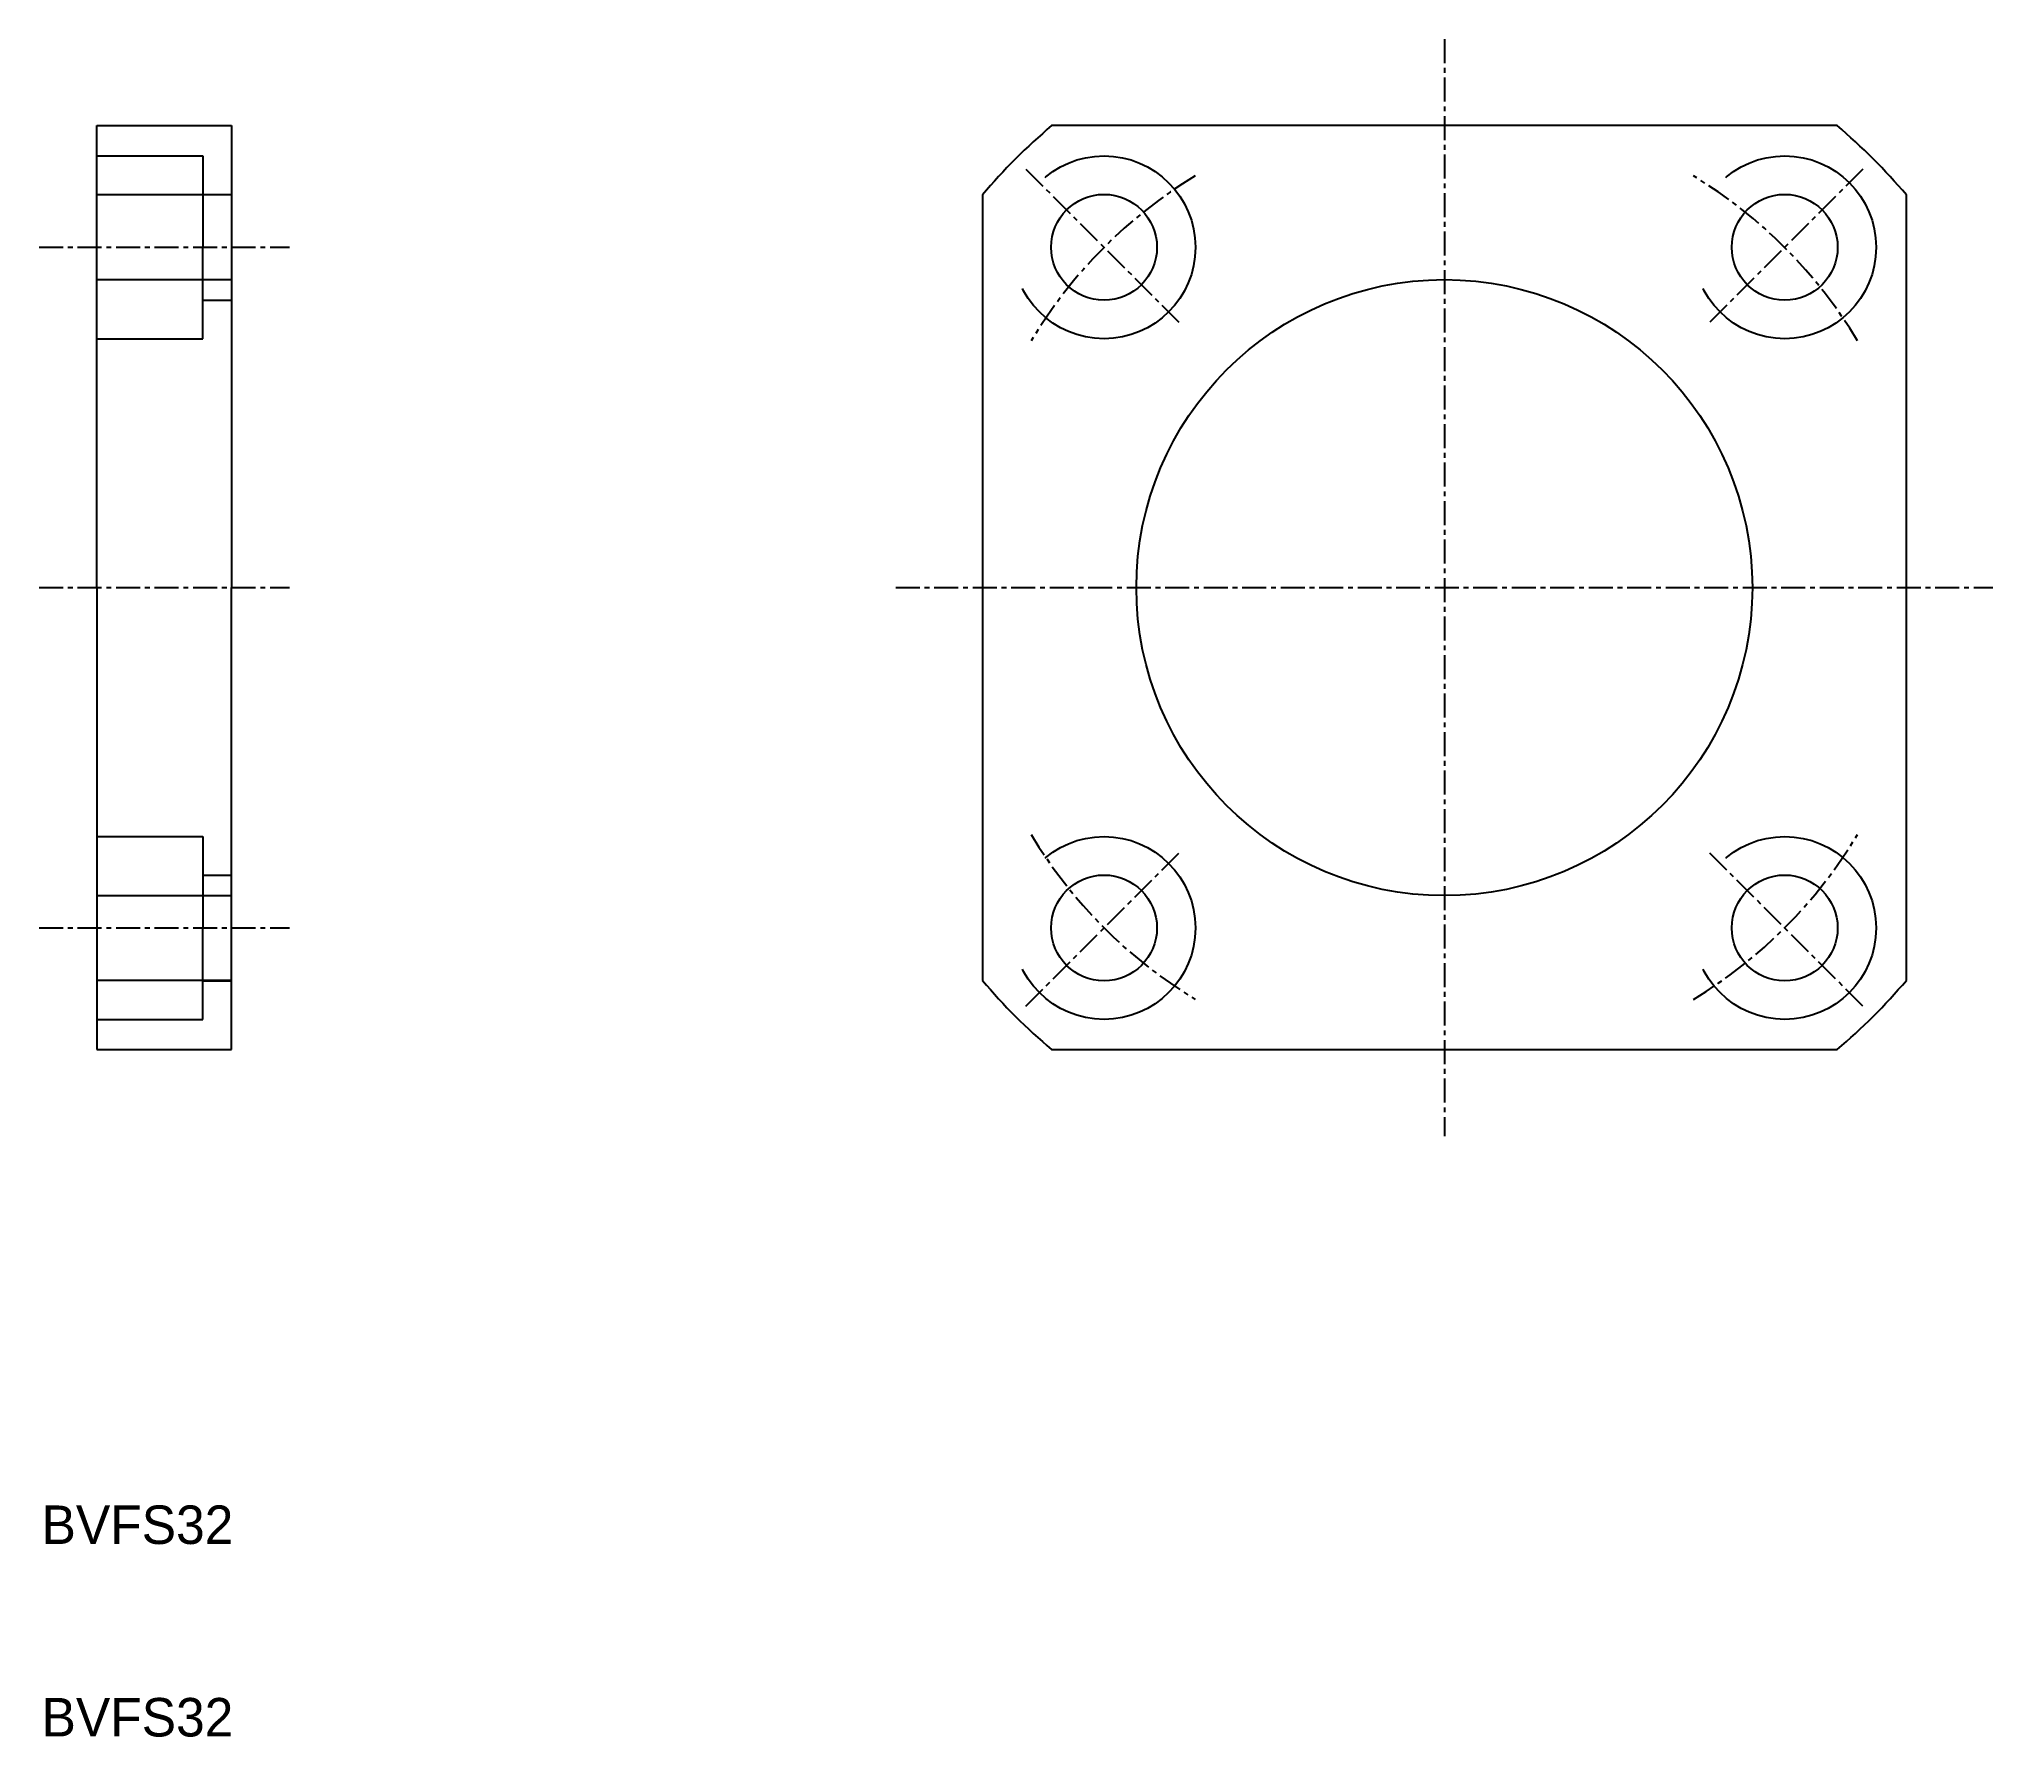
# Model space of a CAD drawing. Extents: x 161 to 262, y 87 to 175.
import ezdxf

# ---------------------------------------------------------------- set-up
doc = ezdxf.new("R2010")
doc.units = 0
doc.linetypes.add('CENTER', pattern=[2, 1.25, -0.25, 0.25, -0.25])
doc.linetypes.add('DASHED', pattern=[19.05, 12.7, -6.35])
doc.layers.get('0').update_dxf_attribs({"linetype": 'CONTINUOUS'})
doc.layers.add('CENTER', color=1, linetype='CENTER')

msp = doc.modelspace()

# ---------------------------------------------------------------- linework, layer by layer
for p, q in [((163.59, 146.27), (163.59, 170.27)), ((163.59, 170.27), (170.59, 170.27)), ((170.59, 170.27), (170.59, 146.27)), ((253.99, 170.27), (213.19, 170.27)), ((170.59, 166.67), (163.59, 166.67)), ((209.59, 166.67), (209.59, 125.87)), ((257.59, 125.87), (257.59, 166.67)), ((163.59, 146.27), (163.59, 122.27)), ((170.59, 122.27), (170.59, 146.27)), ((170.59, 125.87), (163.59, 125.87)), ((163.59, 122.27), (170.59, 122.27)), ((213.19, 122.27), (253.99, 122.27))]:
    msp.add_line(p, q)
at = {"color": 3, "linetype": 'DASHED'}
for p, q in [((163.59, 168.7), (169.09, 168.7)), ((169.09, 168.7), (169.09, 163.95)), ((169.09, 166.7), (170.59, 166.7)), ((169.09, 159.2), (169.09, 163.95)), ((163.59, 162.27), (170.59, 162.27)), ((169.09, 161.2), (170.59, 161.2)), ((163.59, 159.2), (169.09, 159.2)), ((163.59, 133.34), (169.09, 133.34)), ((169.09, 133.34), (169.09, 128.59)), ((169.09, 131.34), (170.59, 131.34)), ((163.59, 130.27), (170.59, 130.27)), ((169.09, 123.84), (169.09, 128.59)), ((169.09, 125.84), (170.59, 125.84)), ((163.59, 123.84), (169.09, 123.84))]:
    msp.add_line(p, q, dxfattribs=at)
for centre in [(215.91, 163.95), (251.27, 163.95), (215.91, 128.59), (251.27, 128.59)]:
    msp.add_circle(centre, 4.75, dxfattribs=at)
for centre, radius in [((215.91, 163.95), 2.75), ((215.91, 163.95), 2.75), ((251.27, 163.95), 2.75), ((251.27, 163.95), 2.75), ((233.59, 146.27), 16), ((215.91, 128.59), 2.75), ((215.91, 128.59), 2.75), ((251.27, 128.59), 2.75), ((251.27, 128.59), 2.75)]:
    msp.add_circle(centre, radius)
for start, end in [(130.3676, 139.6324), (40.3676, 49.6324), (220.3676, 229.6324), (310.3676, 319.6324)]:
    msp.add_arc((233.59, 146.27), 31.5, start, end)
at = {"layer": 'CENTER', "color": 1, "linetype": 'CENTER'}
for p, q in [((233.59, 174.77), (233.59, 117.77)), ((211.85, 168.01), (219.98, 159.88)), ((211.85, 168.01), (219.98, 159.88)), ((255.33, 168.01), (247.2, 159.88)), ((255.33, 168.01), (247.2, 159.88)), ((160.59, 163.95), (173.59, 163.95)), ((160.59, 146.27), (173.59, 146.27)), ((205.09, 146.27), (262.09, 146.27)), ((211.85, 124.53), (219.98, 132.66)), ((211.85, 124.53), (219.98, 132.66)), ((255.33, 124.53), (247.2, 132.66)), ((255.33, 124.53), (247.2, 132.66)), ((160.59, 128.59), (173.59, 128.59))]:
    msp.add_line(p, q, dxfattribs=at)
for start, end in [(121.1901, 149.1441), (30.8559, 58.8099), (210.8559, 238.8099), (301.1901, 329.1441)]:
    msp.add_arc((233.59, 146.27), 25, start, end, dxfattribs=at)

# ---------------------------------------------------------------- texts
for p in [(160.72, 96.59), (160.72, 86.59)]:
    msp.add_text('BVFS32', height=2).set_placement(p)

doc.saveas('drawing.dxf')
